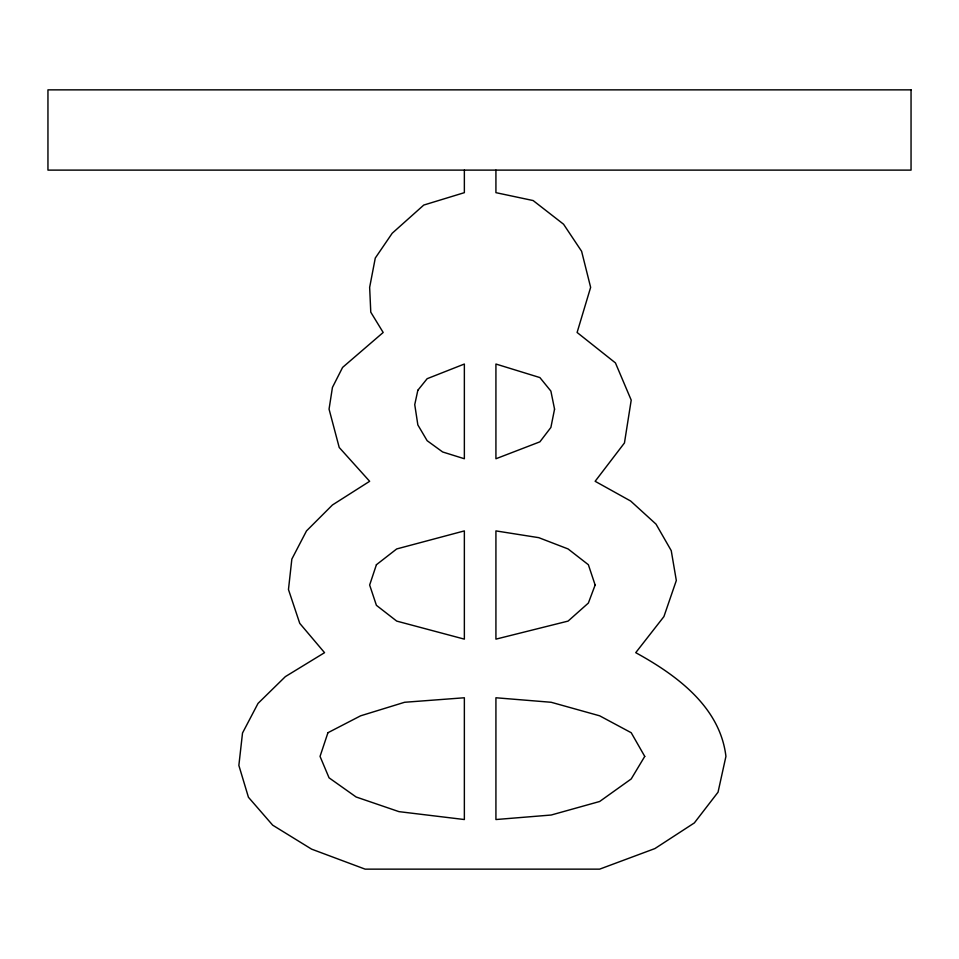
<?xml version="1.0" encoding="UTF-8"?>
<svg xmlns="http://www.w3.org/2000/svg" width="959" height="959" viewBox="0 0 959 959"><rect width="100%" height="100%" fill="white"/><g stroke="black" fill="none" stroke-linecap="round" stroke-linejoin="round"><path stroke-width="1.44" d="M495.923 170.115L495.923 192.663L533.132 200.551L563.568 224.226L581.61 251.294L590.636 287.364L577.102 332.473L615.438 362.91L631.214 400.119L624.453 442.962L595.143 481.298L630.65 501.03L656.028 524.141L671.24 550.634L676.323 580.507L663.916 616.589L635.733 652.671C676.347 674.968 720.077 706.759 725.927 756.399L718.039 792.194L694.352 822.918L654.901 848.571L599.651 869.142L365.139 869.142L311.579 849.135L272.68 825.172L248.441 797.265L238.863 765.414L242.519 733L258.031 703.403L285.362 676.622L324.55 652.671L299.747 623.35L288.467 589.533L291.848 559.085L306.508 530.902L332.437 504.973L369.647 481.298L339.21 447.469L329.057 409.133L332.437 387.436L342.591 367.417L383.18 332.473L370.773 312.178L369.647 287.364L375.281 258.055L392.195 233.253L423.77 205.058L464.36 192.663L464.36 170.115M554.554 409.133L550.886 427.462L539.893 441.835L495.923 458.75L495.923 364.036L539.893 377.57L550.886 391.092L554.554 409.133M417.848 390.253L414.744 404.626L417.848 424.921L427.151 440.708L442.65 451.977L464.36 458.75L464.36 364.036L427.151 378.697L417.848 390.253M376.407 564.731L369.647 585.026L376.407 605.321L396.702 621.096L464.36 639.138L464.36 530.902L396.702 548.944L376.407 564.731M327.93 732.724L320.042 756.399L329.057 777.821L356.113 796.989L398.956 811.638L464.36 819.537L464.36 697.768L404.602 702.276L360.632 715.81L327.93 732.724M595.143 585.026L588.37 603.055L568.076 621.096L495.923 639.138L495.923 530.902L538.766 537.663L568.076 548.944L588.37 564.731L595.143 585.026M644.748 756.399L631.214 778.948L599.651 801.496L551.173 815.03L495.923 819.537L495.923 697.768L551.173 702.276L599.651 715.81L631.214 732.724L644.748 756.399M911.05 89.858L47.95 89.858L47.95 170.115L911.05 170.115L911.05 89.858"/></g></svg>
